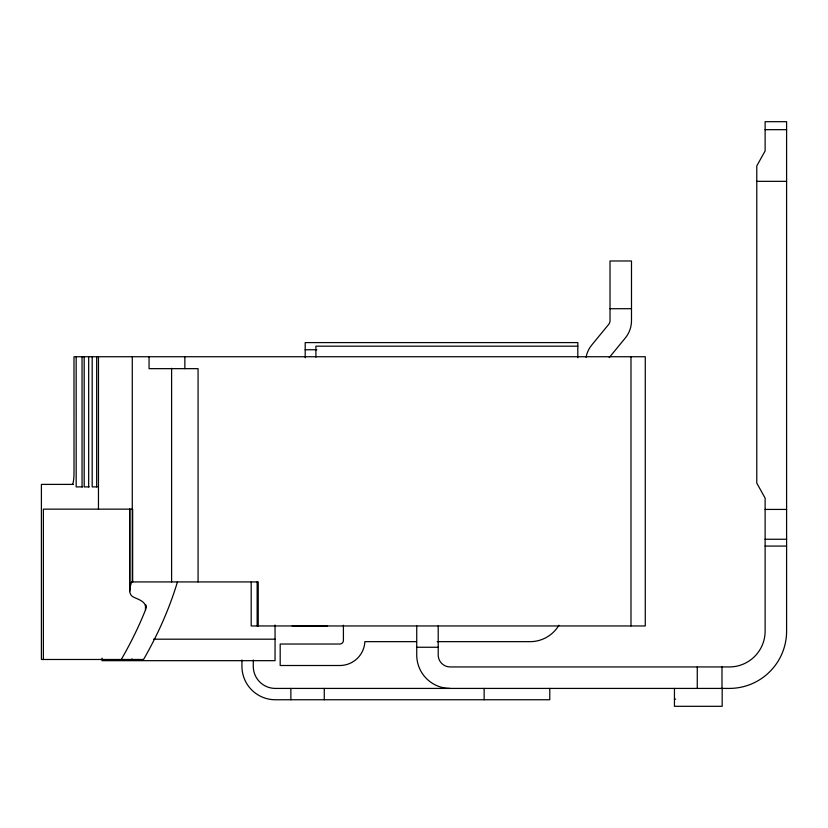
<?xml version="1.0" encoding="UTF-8"?>
<svg xmlns="http://www.w3.org/2000/svg" width="828" height="828" viewBox="0 0 828 828"><rect width="100%" height="100%" fill="white"/><g stroke="black" fill="none" stroke-linecap="round" stroke-linejoin="round"><path stroke-width="1.24" d="M121.271 659.481A1637.153 667.047 -3.8 0 0 145.469 609.988A35.5 14.469 -3.8 0 0 145.956 607.576C145.449 601.48 138.69 599.493 133.991 597.35C127.388 594.566 130.12 587.011 131.58 581.929L258.232 581.929L258.232 625.958M609.191 357.634L625.264 338.041A27.438 27.438 0 0 0 631.495 320.633L631.495 260.986L610.019 260.986L610.019 320.633A5.962 5.962 0 0 1 608.663 324.421L591.792 344.986A27.438 27.438 0 0 0 586.017 357.396M765.124 129.675L786.6 129.675M756.771 181.342L786.6 181.342M610.019 308.709L631.495 308.709M577.82 346.176L315.903 346.176L315.903 357.199M305.19 349.747L316.824 349.747M73.433 484.39L41.4 484.39L41.4 659.481L143.554 659.481A1663.1 677.615 -3.8 0 0 158.862 630.149A1666.164 678.867 -3.8 0 0 177.44 581.929M82.572 486.895L76.176 486.895L76.176 356.733M89.238 486.895L84.187 486.895L84.187 356.733M97.249 486.895L92.187 486.895L92.187 356.733M765.124 509.427L786.6 509.427M765.124 539.256L786.6 539.256M765.124 546.076L786.6 546.076M327.546 626.071L295.337 626.071A20.286 20.286 0 0 1 292.16 625.823M153.553 639.195L275.051 639.195M416.515 641.648L364.869 641.648A25.057 25.057 0 0 1 339.842 665.505L280.185 665.505L280.185 644.029L339.842 644.029A3.581 3.581 0 0 0 343.413 640.458L343.413 625.233M437.174 641.648L530.137 641.648A33.41 33.41 0 0 0 558.9 625.243M416.732 647.258L438.209 647.258M674.447 699.153L675.617 699.153M722.171 688.42L722.171 706.315L674.447 706.315L674.447 688.42M721.985 666.944L721.985 688.42M697.269 666.944L697.269 688.42M630.988 356.733L630.988 625.958M577.82 357.727L577.82 342.595L305.19 342.595L305.19 357.727M549.771 688.42L549.771 699.753L275.351 699.753A33.41 33.41 0 0 1 241.942 666.343L241.942 659.968M484.142 688.42L484.142 699.753M438.209 625.958L438.209 655.01A11.934 11.934 0 0 0 450.142 666.944L729.333 666.944A35.79 35.79 0 0 0 765.124 631.143L765.124 498.114L756.771 483.086L756.771 165.952L765.124 150.913L765.124 121.685L786.6 121.685L786.6 631.143A57.267 57.267 0 0 1 729.333 688.42L275.351 688.42A22.077 22.077 0 0 1 253.275 666.343L253.275 659.968M416.732 625.958L416.732 655.01A33.41 33.41 0 0 0 450.142 688.42M324.265 688.42L324.265 699.753M290.866 688.42L290.866 699.753M275.051 625.026L275.051 660.672L102.051 660.672L102.051 658.146M257.156 581.929L257.156 625.958M251.194 582.115L251.194 625.958L645.271 625.958L645.271 356.733L73.992 356.733L74.013 472.446A11.996 1.749 90 0 1 72.253 484.349M198.068 581.929L198.068 368.657L149.061 368.657L149.061 356.733M184.851 356.733L184.851 368.657M171.603 368.315L171.603 581.929M145.956 605.02L145.956 607.576M145.469 604.823L145.469 609.988M132.656 581.929L132.656 509.148L43.377 509.148L43.377 659.481M132.283 356.733L132.283 581.929M129.882 509.148L129.882 590.002M129.634 509.148L129.634 591.544M98.46 356.733L98.46 509.148M96.679 356.733L96.679 486.895M88.668 356.733L88.668 486.895M82.055 356.733L82.055 486.895M131.994 658.912A22.511 5.827 90 0 1 131.228 659.906"/></g></svg>
